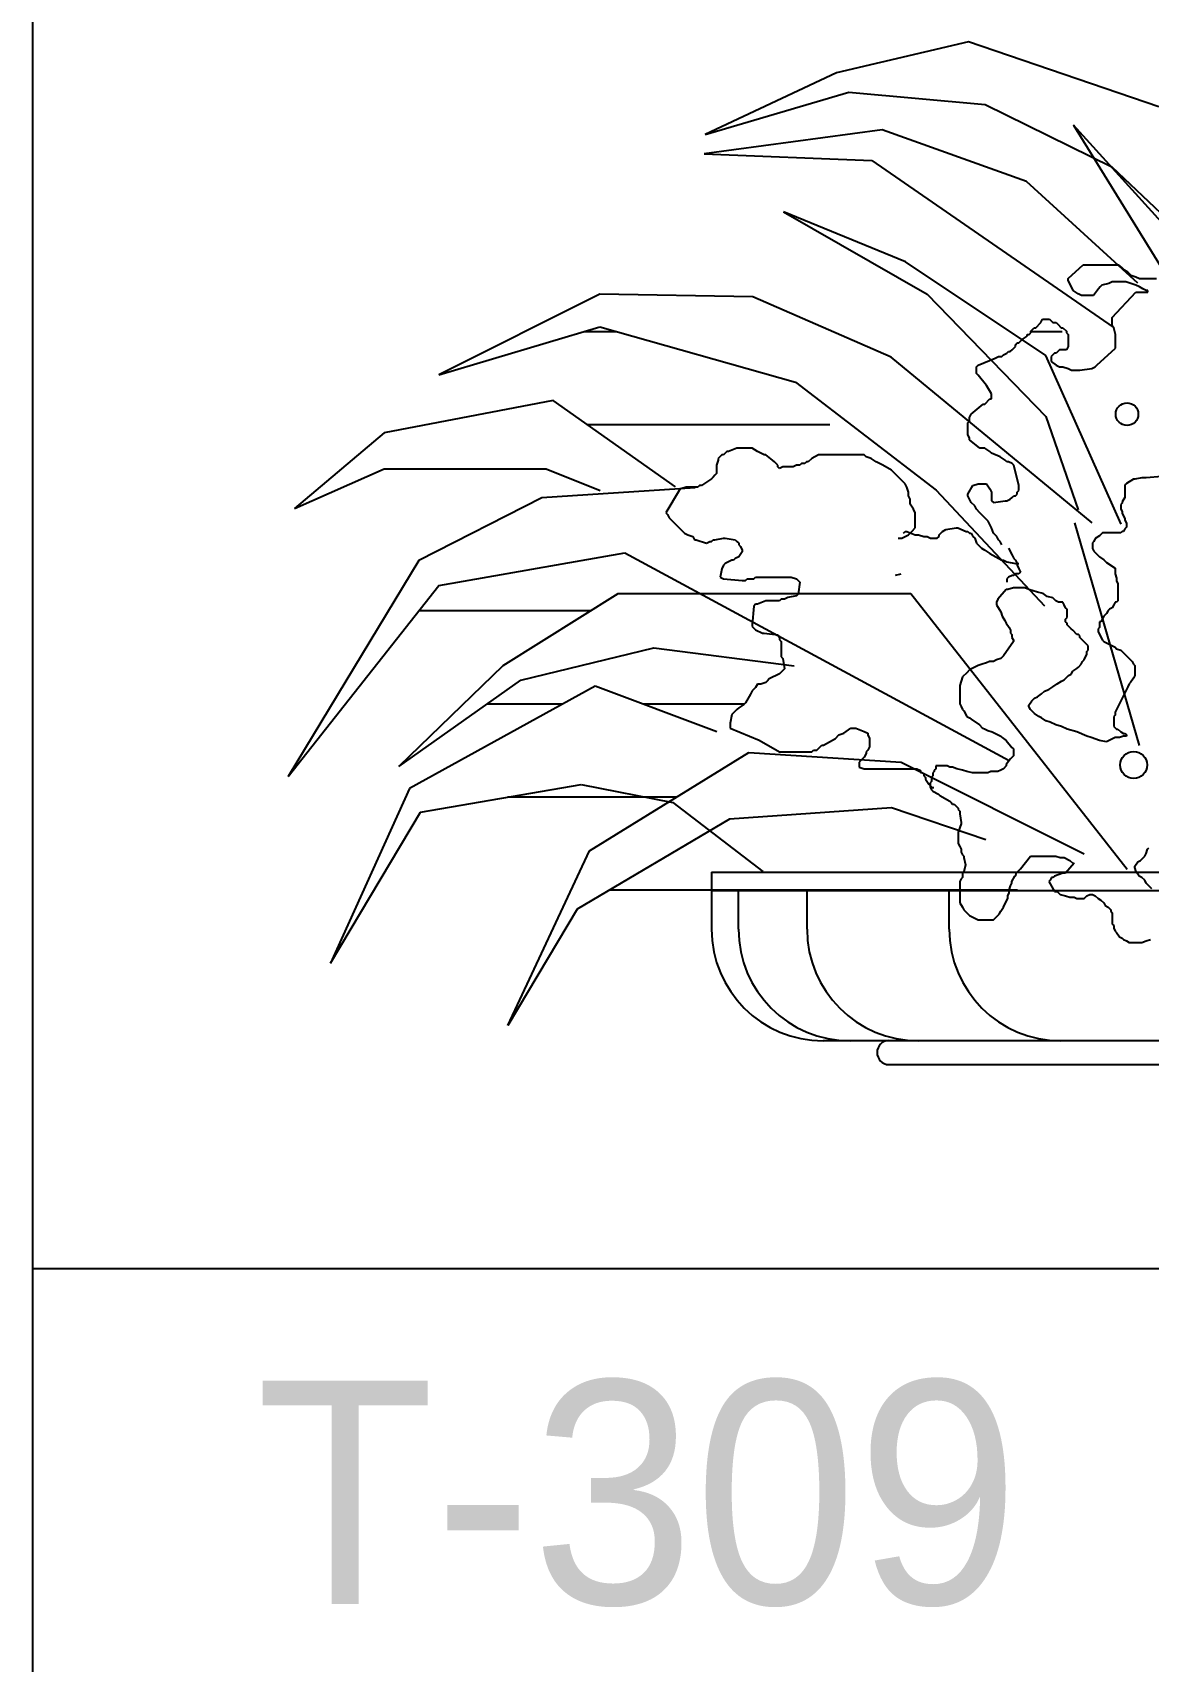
# Model space of a CAD drawing. Header units: millimetres. Extents: x 0 to 25200, y 0 to 17820.
# Drawn here: x 13200 to 13799, y 8963 to 9838 of the extents above; entities that cross this region are included whole.
import ezdxf
from ezdxf.enums import TextEntityAlignment as Align

# ---------------------------------------------------------------- set-up
doc = ezdxf.new("R2010")
doc.units = ezdxf.units.MM
doc.header["$LTSCALE"] = 100
doc.header["$MEASUREMENT"] = 0
for name, color, linetype in [('CO-TREE', 251, 'Continuous'), ('TB-FORM', 7, 'Continuous'), ('TB-TEXT', 4, 'Continuous')]:
    doc.layers.add(name, color=color, linetype=linetype)
doc.styles.add('DH-TEXT', font='')
doc.styles.get('DH-TEXT').set_extended_font_data('HY울릉도L')

# ---------------------------------------------------------------- blocks, each defined once
blk = doc.blocks.new('T-309')
at = {"layer": 'CO-TREE'}
for p, q in [((-156.96, 549.36), (-227.9, 532.75)), ((-54.6, 514.49), (-156.96, 549.36)), ((-227.9, 532.75), (-298.34, 499.65)), ((-298.34, 499.65), (-221.25, 522.33)), ((-221.25, 522.33), (-148.02, 515.73)), ((-148.02, 515.73), (-79.84, 482.3)), ((-203.26, 502.2), (-298.93, 489.2)), ((-125.77, 474.37), (-203.26, 502.2)), ((-100.49, 504.58), (-44.49, 413.85)), ((-44.49, 442.81), (-100.49, 504.58)), ((-298.93, 489.2), (-208.91, 485.6)), ((-208.91, 485.6), (-79.18, 396.23)), ((-79.84, 482.3), (-39.79, 444.18)), ((-65.96, 419.79), (-125.77, 474.37)), ((-190.7, 431.16), (-256.36, 458.19)), ((-256.36, 458.19), (-179.12, 413.79)), ((-115.39, 380.97), (-190.7, 431.16)), ((-103.43, 422.3), (-95.23, 429.6)), ((-95.23, 429.6), (-76.08, 429.6)), ((-76.08, 429.6), (-74.25, 427.77)), ((-103.43, 421.39), (-103.43, 422.3)), ((-100.7, 415.92), (-103.43, 421.39)), ((-79.72, 420.48), (-81.55, 419.57)), ((-72.43, 420.48), (-79.72, 420.48)), ((-74.25, 427.77), (-73.34, 426.86)), ((-73.34, 426.86), (-71.52, 425.95)), ((-66.96, 418.66), (-72.43, 420.48)), ((-71.52, 425.95), (-69.69, 424.13)), ((-69.69, 424.13), (-66.96, 423.22)), ((-66.96, 423.22), (-65.13, 422.3)), ((-65.13, 422.3), (-56.01, 422.3)), ((-355.03, 413.79), (-441.39, 370.63)), ((-272.71, 412.44), (-355.03, 413.79)), ((-198.49, 380.07), (-272.71, 412.44)), ((-179.12, 413.79), (-115.39, 348.16)), ((-97.96, 414.1), (-100.7, 415.92)), ((-96.14, 413.19), (-97.96, 414.1)), ((-89.75, 413.19), (-96.14, 413.19)), ((-87.02, 416.83), (-89.75, 413.19)), ((-86.11, 417.75), (-87.02, 416.83)), ((-85.2, 418.66), (-86.11, 417.75)), ((-81.55, 419.57), (-85.2, 418.66)), ((-79.72, 401.34), (-66.96, 415.01)), ((-65.13, 417.75), (-66.96, 418.66)), ((-66.96, 415.01), (-60.57, 415.01)), ((-63.31, 416.83), (-65.13, 417.75)), ((-61.48, 415.92), (-63.31, 416.83)), ((-60.57, 415.92), (-61.48, 415.92)), ((-60.57, 415.01), (-60.57, 415.92)), ((-441.39, 370.63), (-355.03, 396.26)), ((-355.03, 396.26), (-249.77, 366.58)), ((-123.5, 394.04), (-122.59, 394.95)), ((-123.5, 393.13), (-123.5, 394.04)), ((-122.59, 394.95), (-121.67, 395.87)), ((-121.67, 395.87), (-120.76, 395.87)), ((-120.76, 395.87), (-118.03, 398.6)), ((-118.03, 398.6), (-117.11, 400.42)), ((-117.11, 400.42), (-113.47, 400.42)), ((-113.47, 400.42), (-112.55, 399.51)), ((-112.55, 399.51), (-111.64, 398.6)), ((-111.64, 398.6), (-109.82, 398.6)), ((-109.82, 398.6), (-108.91, 397.69)), ((-108.91, 397.69), (-107.08, 395.87)), ((-107.08, 395.87), (-106.17, 395.87)), ((-106.17, 395.87), (-104.35, 394.04)), ((-104.35, 394.04), (-104.35, 393.13)), ((-79.72, 396.78), (-79.72, 401.34)), ((-78.81, 395.87), (-79.72, 396.78)), ((-77.9, 392.22), (-78.81, 395.87)), ((-346.02, 393.72), (-363.58, 393.72)), ((-132.62, 384.93), (-131.71, 385.84)), ((-131.71, 386.75), (-130.79, 387.66)), ((-131.71, 385.84), (-131.71, 386.75)), ((-130.79, 387.66), (-129.88, 387.66)), ((-129.88, 387.66), (-128.06, 389.49)), ((-128.06, 389.49), (-125.32, 391.31)), ((-125.32, 391.31), (-125.32, 392.22)), ((-125.32, 392.22), (-124.41, 392.22)), ((-124.41, 392.22), (-123.5, 393.13)), ((-106.65, 393.72), (-123.5, 393.72)), ((-104.35, 393.13), (-103.43, 392.22)), ((-103.43, 385.84), (-104.35, 384.02)), ((-103.43, 392.22), (-103.43, 385.84)), ((-77.9, 384.93), (-77.9, 392.22)), ((-90.53, 291.04), (-198.49, 380.07)), ((-151.77, 375.81), (-142.65, 379.46)), ((-142.65, 379.46), (-140.82, 380.37)), ((-140.82, 380.37), (-139, 380.37)), ((-139, 380.37), (-138.09, 381.28)), ((-138.09, 381.28), (-136.27, 382.19)), ((-136.27, 382.19), (-135.35, 383.1)), ((-135.35, 383.1), (-134.44, 383.1)), ((-134.44, 383.1), (-133.53, 384.02)), ((-133.53, 384.02), (-132.62, 384.93)), ((-74.84, 290.25), (-115.39, 380.97)), ((-110.73, 382.19), (-112.55, 380.37)), ((-112.55, 380.37), (-112.55, 377.63)), ((-112.55, 377.63), (-109.82, 375.81)), ((-109.82, 382.19), (-110.73, 382.19)), ((-108.91, 383.1), (-109.82, 382.19)), ((-107.99, 384.02), (-108.91, 383.1)), ((-104.35, 384.02), (-107.99, 384.02)), ((-87.93, 375.81), (-77.9, 384.93)), ((-152.68, 374.9), (-151.77, 375.81)), ((-152.68, 371.25), (-152.68, 374.9)), ((-151.77, 370.34), (-152.68, 371.25)), ((-147.21, 364.87), (-151.77, 370.34)), ((-109.82, 375.81), (-107.99, 374.9)), ((-107.99, 374.9), (-106.17, 374.9)), ((-106.17, 374.9), (-103.43, 373.99)), ((-103.43, 373.99), (-101.61, 373.08)), ((-101.61, 373.08), (-97.05, 373.08)), ((-97.05, 373.08), (-90.67, 373.99)), ((-90.67, 373.99), (-88.84, 374.9)), ((-88.84, 374.9), (-87.93, 375.81)), ((-249.77, 366.58), (-174.2, 308.58)), ((-144.47, 360.31), (-147.21, 364.87)), ((-144.47, 357.58), (-144.47, 360.31)), ((-379.95, 356.72), (-470.71, 339.34)), ((-314.29, 310.39), (-379.95, 356.72)), ((-155.42, 349.37), (-149.03, 354.84)), ((-149.03, 354.84), (-148.12, 354.84)), ((-148.12, 354.84), (-145.38, 357.58)), ((-145.38, 357.58), (-144.47, 357.58)), ((-231.31, 343.72), (-361.52, 343.72)), ((-157.24, 344.82), (-156.33, 345.73)), ((-157.24, 338.43), (-157.24, 344.82)), ((-156.33, 347.55), (-155.42, 349.37)), ((-156.33, 345.73), (-156.33, 347.55)), ((-115.39, 348.16), (-98.01, 297.97)), ((-470.71, 339.34), (-518.98, 298.81)), ((-156.33, 336.61), (-157.24, 338.43)), ((-156.33, 335.7), (-156.33, 336.61)), ((-150.86, 331.14), (-156.33, 335.7)), ((-291.3, 324.76), (-292.21, 322.03)), ((-289.48, 327.5), (-291.3, 325.67)), ((-291.3, 325.67), (-291.3, 324.76)), ((-288.56, 327.5), (-289.48, 327.5)), ((-286.74, 329.32), (-288.56, 327.5)), ((-285.83, 329.32), (-286.74, 329.32)), ((-281.27, 331.14), (-285.83, 329.32)), ((-273.06, 331.14), (-281.27, 331.14)), ((-270.32, 329.32), (-273.06, 331.14)), ((-268.5, 328.41), (-270.32, 329.32)), ((-266.68, 327.5), (-268.5, 328.41)), ((-265.76, 327.5), (-266.68, 327.5)), ((-262.12, 324.76), (-265.76, 327.5)), ((-261.2, 323.85), (-262.12, 324.76)), ((-260.29, 322.94), (-261.2, 323.85)), ((-243.88, 323.85), (-244.79, 322.94)), ((-242.97, 323.85), (-243.88, 323.85)), ((-241.14, 325.67), (-242.97, 323.85)), ((-237.49, 327.5), (-241.14, 325.67)), ((-212.87, 327.5), (-237.49, 327.5)), ((-211.96, 326.58), (-212.87, 327.5)), ((-209.22, 325.67), (-211.96, 326.58)), ((-206.49, 323.85), (-209.22, 325.67)), ((-202.84, 322.03), (-206.49, 323.85)), ((-148.12, 331.14), (-150.86, 331.14)), ((-145.38, 329.32), (-148.12, 331.14)), ((-144.47, 328.41), (-145.38, 329.32)), ((-139.91, 326.58), (-144.47, 328.41)), ((-137.18, 324.76), (-139.91, 326.58)), ((-136.27, 323.85), (-137.18, 324.76)), ((-135.35, 323.85), (-136.27, 323.85)), ((-133.53, 322.94), (-135.35, 323.85)), ((-518.98, 298.81), (-470.71, 320.04)), ((-470.71, 320.04), (-383.81, 320.04)), ((-383.81, 320.04), (-354.84, 308.46)), ((-294.04, 315.64), (-294.95, 314.73)), ((-293.12, 316.56), (-294.04, 315.64)), ((-292.21, 317.47), (-293.12, 316.56)), ((-292.21, 322.03), (-292.21, 317.47)), ((-259.38, 322.03), (-260.29, 322.94)), ((-259.38, 321.11), (-259.38, 322.03)), ((-258.47, 320.2), (-259.38, 321.11)), ((-256.64, 321.11), (-258.47, 320.2)), ((-251.17, 321.11), (-256.64, 321.11)), ((-249.35, 322.03), (-251.17, 321.11)), ((-247.52, 322.03), (-249.35, 322.03)), ((-246.61, 322.94), (-247.52, 322.03)), ((-244.79, 322.94), (-246.61, 322.94)), ((-198.28, 319.29), (-202.84, 322.03)), ((-192.81, 313.82), (-198.28, 319.29)), ((-132.62, 322.03), (-133.53, 322.94)), ((-129.88, 311.09), (-132.62, 322.03)), ((-63.74, 315.22), (-67.54, 314.46)), ((-61.47, 315.22), (-63.74, 315.22)), ((-53.12, 315.98), (-61.47, 315.22)), ((-303.75, 309.92), (-386.06, 304.53)), ((-312.27, 308.35), (-319.57, 296.5)), ((-311.36, 309.26), (-312.27, 308.35)), ((-308.63, 310.17), (-311.36, 309.26)), ((-302.24, 310.17), (-308.63, 310.17)), ((-301.33, 311.09), (-302.24, 310.17)), ((-300.42, 311.09), (-301.33, 311.09)), ((-294.95, 314.73), (-300.42, 311.09)), ((-190.98, 312), (-192.81, 313.82)), ((-190.07, 310.17), (-190.98, 312)), ((-189.16, 307.44), (-190.07, 310.17)), ((-189.16, 305.62), (-189.16, 307.44)), ((-174.2, 308.58), (-116.17, 246.52)), ((-157.24, 306.53), (-154.5, 311.09)), ((-157.24, 305.62), (-157.24, 306.53)), ((-154.5, 311.09), (-151.77, 312)), ((-151.77, 312), (-147.21, 312)), ((-147.21, 312), (-145.38, 309.26)), ((-145.38, 309.26), (-144.47, 307.44)), ((-144.47, 307.44), (-144.47, 302.88)), ((-131.71, 305.62), (-130.79, 306.53)), ((-130.79, 307.44), (-129.88, 308.35)), ((-130.79, 306.53), (-130.79, 307.44)), ((-129.88, 308.35), (-129.88, 311.09)), ((-72.09, 312.19), (-72.85, 311.43)), ((-72.85, 311.43), (-72.85, 304.6)), ((-68.3, 314.46), (-72.09, 312.19)), ((-67.54, 314.46), (-68.3, 314.46)), ((-386.06, 304.53), (-452.19, 270.8)), ((-188.25, 303.79), (-189.16, 305.62)), ((-188.25, 301.06), (-188.25, 303.79)), ((-186.42, 298.32), (-188.25, 301.06)), ((-185.51, 296.5), (-186.42, 298.32)), ((-155.42, 301.97), (-157.24, 305.62)), ((-153.59, 300.15), (-155.42, 301.97)), ((-152.68, 298.32), (-153.59, 300.15)), ((-150.86, 296.5), (-152.68, 298.32)), ((-144.47, 302.88), (-143.56, 301.97)), ((-143.56, 301.97), (-137.18, 302.88)), ((-137.18, 302.88), (-136.27, 302.88)), ((-136.27, 302.88), (-134.44, 303.79)), ((-134.44, 303.79), (-133.53, 304.7)), ((-133.53, 304.7), (-132.62, 305.62)), ((-132.62, 305.62), (-131.71, 305.62)), ((-74.37, 301.57), (-75.12, 300.81)), ((-75.12, 300.81), (-75.12, 298.53)), ((-75.12, 298.53), (-74.37, 297.02)), ((-72.85, 304.6), (-74.37, 302.33)), ((-74.37, 302.33), (-74.37, 301.57)), ((-319.57, 296.5), (-318.66, 295.59)), ((-318.66, 295.59), (-317.75, 293.77)), ((-317.75, 293.77), (-316.83, 292.85)), ((-316.83, 292.85), (-315.92, 291.94)), ((-315.92, 291.94), (-314.1, 290.12)), ((-314.1, 290.12), (-312.27, 288.3)), ((-185.51, 288.3), (-185.51, 296.5)), ((-148.12, 293.77), (-150.86, 296.5)), ((-146.3, 291.94), (-148.12, 293.77)), ((-144.47, 288.3), (-146.3, 291.94)), ((-99.94, 291.09), (-65.18, 171.41)), ((-74.37, 297.02), (-74.37, 296.26)), ((-74.37, 296.26), (-72.85, 293.22)), ((-72.85, 293.22), (-72.85, 292.46)), ((-72.85, 292.46), (-72.09, 290.95)), ((-72.09, 290.95), (-72.09, 288.67)), ((-312.27, 288.3), (-311.36, 287.38)), ((-311.36, 287.38), (-309.54, 285.56)), ((-309.54, 285.56), (-307.71, 284.65)), ((-307.71, 284.65), (-304.98, 283.74)), ((-304.98, 283.74), (-304.07, 281.91)), ((-304.07, 281.91), (-303.15, 281.91)), ((-303.15, 281.91), (-297.68, 280.09)), ((-297.68, 280.09), (-295.86, 281)), ((-295.86, 281), (-294.95, 281)), ((-294.95, 281), (-294.04, 281.91)), ((-294.04, 281.91), (-293.12, 281.91)), ((-293.12, 281.91), (-288.56, 282.83)), ((-288.56, 282.83), (-287.65, 282.83)), ((-287.65, 282.83), (-282.18, 281.91)), ((-282.18, 281.91), (-281.27, 281)), ((-281.27, 281), (-280.36, 280.09)), ((-280.36, 280.09), (-280.36, 279.18)), ((-194.63, 282.83), (-192.81, 282.83)), ((-192.81, 282.83), (-189.16, 284.65)), ((-191.9, 285.56), (-190.98, 286.47)), ((-190.98, 286.47), (-190.07, 286.47)), ((-190.07, 286.47), (-185.51, 284.65)), ((-189.16, 284.65), (-187.34, 286.47)), ((-187.34, 286.47), (-185.51, 288.3)), ((-185.51, 284.65), (-183.69, 284.65)), ((-183.69, 284.65), (-180.95, 283.74)), ((-180.95, 283.74), (-179.13, 283.74)), ((-179.13, 283.74), (-177.3, 282.83)), ((-177.3, 282.83), (-173.66, 282.83)), ((-173.66, 282.83), (-172.74, 283.74)), ((-172.74, 284.65), (-171.83, 285.56)), ((-172.74, 283.74), (-172.74, 284.65)), ((-171.83, 285.56), (-170.92, 286.47)), ((-170.92, 286.47), (-169.1, 287.38)), ((-169.1, 287.38), (-163.62, 288.3)), ((-163.62, 288.3), (-162.71, 288.3)), ((-162.71, 288.3), (-158.15, 286.47)), ((-158.15, 286.47), (-157.24, 286.47)), ((-157.24, 286.47), (-156.33, 285.56)), ((-156.33, 285.56), (-155.42, 285.56)), ((-155.42, 285.56), (-154.5, 283.74)), ((-154.5, 283.74), (-153.59, 282.83)), ((-153.59, 282.83), (-152.68, 280.09)), ((-152.68, 280.09), (-149.94, 277.36)), ((-143.56, 285.56), (-144.47, 288.3)), ((-141.74, 283.74), (-143.56, 285.56)), ((-140.82, 281.91), (-141.74, 283.74)), ((-139.91, 281), (-140.82, 281.91)), ((-139, 279.18), (-139.91, 281)), ((-89.54, 281.09), (-90.3, 280.33)), ((-90.3, 280.33), (-90.3, 277.3)), ((-88.78, 282.6), (-89.54, 281.09)), ((-86.51, 284.12), (-88.78, 282.6)), ((-84.99, 285.64), (-86.51, 284.12)), ((-75.12, 285.64), (-84.99, 285.64)), ((-74.37, 286.4), (-75.12, 285.64)), ((-73.61, 286.4), (-74.37, 286.4)), ((-72.85, 287.91), (-73.61, 286.4)), ((-72.09, 288.67), (-72.85, 287.91)), ((-441.39, 257.31), (-341.53, 274.85)), ((-341.53, 274.85), (-135.02, 163.33)), ((-282.18, 271.89), (-283.09, 270.97)), ((-280.36, 272.8), (-282.18, 271.89)), ((-280.36, 279.18), (-279.44, 278.27)), ((-278.53, 275.53), (-280.36, 272.8)), ((-279.44, 278.27), (-278.53, 276.44)), ((-278.53, 276.44), (-278.53, 275.53)), ((-149.94, 277.36), (-148.12, 276.44)), ((-148.12, 276.44), (-145.38, 274.62)), ((-145.38, 274.62), (-139, 270.97)), ((-135.35, 277.36), (-133.53, 273.71)), ((-133.53, 273.71), (-132.62, 271.89)), ((-132.62, 271.89), (-131.71, 270.97)), ((-90.3, 277.3), (-89.54, 275.78)), ((-89.54, 275.78), (-88.02, 274.26)), ((-88.02, 274.26), (-86.51, 272.74)), ((-86.51, 272.74), (-84.23, 271.23)), ((-452.19, 270.8), (-522.36, 154.79)), ((-289.48, 266.42), (-290.39, 261.86)), ((-288.56, 268.24), (-289.48, 266.42)), ((-287.65, 269.15), (-288.56, 268.24)), ((-284, 270.97), (-287.65, 269.15)), ((-283.09, 270.97), (-284, 270.97)), ((-196.18, 262.88), (-193.14, 263.64)), ((-139, 270.97), (-138.09, 270.97)), ((-138.09, 270.97), (-136.27, 270.06)), ((-136.27, 270.06), (-131.71, 269.15)), ((-133.53, 262.77), (-135.35, 261.86)), ((-132.62, 262.77), (-133.53, 262.77)), ((-131.71, 263.68), (-132.62, 262.77)), ((-131.71, 270.97), (-130.79, 269.15)), ((-131.71, 269.15), (-129.88, 269.15)), ((-129.88, 263.68), (-131.71, 263.68)), ((-130.79, 269.15), (-130.79, 268.24)), ((-130.79, 268.24), (-129.88, 266.42)), ((-129.88, 266.42), (-128.97, 264.59)), ((-128.97, 264.59), (-129.88, 263.68)), ((-84.23, 271.23), (-82.71, 269.71)), ((-82.71, 269.71), (-78.16, 266.68)), ((-78.16, 266.68), (-78.16, 263.64)), ((-78.16, 263.64), (-77.4, 261.37)), ((-522.36, 154.79), (-441.39, 257.31)), ((-290.39, 261.86), (-288.56, 260.95)), ((-288.56, 260.95), (-278.53, 260.04)), ((-278.53, 260.04), (-276.71, 260.04)), ((-276.71, 260.04), (-275.8, 260.95)), ((-275.8, 260.95), (-272.15, 260.95)), ((-272.15, 260.95), (-271.24, 261.86)), ((-271.24, 261.86), (-252.08, 261.86)), ((-252.08, 261.86), (-249.35, 260.95)), ((-249.35, 260.95), (-247.52, 259.12)), ((-247.52, 259.12), (-248.44, 252.74)), ((-136.59, 255.3), (-141.14, 249.99)), ((-135.83, 255.3), (-136.59, 255.3)), ((-135.35, 261.86), (-136.27, 260.95)), ((-136.27, 260.95), (-136.27, 259.12)), ((-132.79, 256.06), (-135.83, 255.3)), ((-126.72, 256.06), (-132.79, 256.06)), ((-124.44, 255.3), (-126.72, 256.06)), ((-122.17, 254.54), (-124.44, 255.3)), ((-119.89, 253.78), (-122.17, 254.54)), ((-116.86, 253.02), (-119.89, 253.78)), ((-77.4, 261.37), (-77.4, 259.85)), ((-77.4, 259.85), (-76.64, 258.33)), ((-76.64, 258.33), (-76.64, 249.23)), ((-345.19, 252.83), (-406.98, 214.22)), ((-187.84, 252.83), (-345.19, 252.83)), ((-272.15, 246.36), (-273.06, 236.33)), ((-271.24, 247.27), (-272.15, 246.36)), ((-270.32, 247.27), (-271.24, 247.27)), ((-265.76, 249.1), (-270.32, 247.27)), ((-258.47, 249.1), (-265.76, 249.1)), ((-257.56, 250.01), (-258.47, 249.1)), ((-255.73, 250.01), (-257.56, 250.01)), ((-253.91, 250.92), (-255.73, 250.01)), ((-249.35, 251.83), (-253.91, 250.92)), ((-248.44, 252.74), (-249.35, 251.83)), ((-71.64, 104.88), (-187.84, 252.83)), ((-141.14, 249.99), (-141.9, 248.47)), ((-141.9, 248.47), (-141.9, 246.96)), ((-141.9, 246.96), (-140.38, 244.68)), ((-114.58, 251.51), (-116.86, 253.02)), ((-111.55, 250.75), (-114.58, 251.51)), ((-110.03, 249.23), (-111.55, 250.75)), ((-108.51, 248.47), (-110.03, 249.23)), ((-106.23, 248.47), (-108.51, 248.47)), ((-105.48, 246.96), (-106.23, 248.47)), ((-104.72, 245.44), (-105.48, 246.96)), ((-103.96, 244.68), (-104.72, 245.44)), ((-79.68, 245.44), (-81.19, 244.68)), ((-78.92, 246.96), (-79.68, 245.44)), ((-78.16, 248.47), (-78.92, 246.96)), ((-77.4, 248.47), (-78.16, 248.47)), ((-76.64, 249.23), (-77.4, 248.47)), ((-359.77, 243.72), (-452.13, 243.72)), ((-273.06, 236.33), (-273.06, 235.42)), ((-140.38, 244.68), (-139.62, 243.16)), ((-139.62, 243.16), (-138.86, 240.89)), ((-138.86, 240.89), (-137.34, 238.61)), ((-137.34, 238.61), (-136.59, 237.1)), ((-136.59, 237.1), (-135.07, 234.82)), ((-104.72, 239.37), (-103.96, 240.13)), ((-104.72, 237.85), (-104.72, 239.37)), ((-103.96, 237.1), (-104.72, 237.85)), ((-103.96, 240.13), (-103.96, 244.68)), ((-103.96, 236.34), (-103.96, 237.1)), ((-101.68, 234.06), (-103.96, 236.34)), ((-86.51, 237.85), (-86.51, 234.82)), ((-85.75, 237.85), (-86.51, 237.85)), ((-84.23, 240.89), (-85.75, 237.85)), ((-82.71, 242.41), (-84.23, 240.89)), ((-81.95, 243.92), (-82.71, 242.41)), ((-81.19, 244.68), (-81.95, 243.92)), ((-273.06, 235.42), (-271.24, 233.6)), ((-271.24, 233.6), (-267.59, 231.78)), ((-267.59, 231.78), (-266.68, 231.78)), ((-266.68, 231.78), (-259.38, 230.86)), ((-259.38, 230.86), (-258.47, 229.04)), ((-258.47, 229.04), (-258.47, 228.13)), ((-258.47, 228.13), (-257.56, 227.22)), ((-135.07, 234.82), (-134.31, 233.3)), ((-134.31, 233.3), (-134.31, 231.79)), ((-134.31, 231.79), (-133.55, 231.03)), ((-133.55, 231.03), (-133.55, 229.51)), ((-133.55, 229.51), (-132.79, 227.99)), ((-132.79, 227.99), (-132.79, 227.24)), ((-100.92, 233.3), (-101.68, 234.06)), ((-98.65, 231.03), (-100.92, 233.3)), ((-97.89, 231.03), (-98.65, 231.03)), ((-97.13, 230.27), (-97.89, 231.03)), ((-97.13, 229.51), (-97.13, 230.27)), ((-96.37, 228.75), (-97.13, 229.51)), ((-95.61, 227.99), (-96.37, 228.75)), ((-92.58, 224.96), (-95.61, 227.99)), ((-86.51, 234.82), (-87.27, 234.06)), ((-87.27, 234.06), (-87.27, 232.54)), ((-87.27, 232.54), (-84.99, 227.99)), ((-84.99, 227.99), (-84.23, 227.24)), ((-397.33, 206.5), (-325.88, 223.87)), ((-325.88, 223.87), (-250.57, 214.22)), ((-257.56, 227.22), (-257.56, 219.01)), ((-257.56, 219.01), (-256.64, 218.1)), ((-138.1, 219.65), (-139.62, 218.13)), ((-132.79, 227.24), (-138.1, 219.65)), ((-94.85, 217.38), (-93.34, 220.41)), ((-93.34, 221.93), (-92.58, 222.68)), ((-93.34, 220.41), (-93.34, 221.93)), ((-92.58, 222.68), (-92.58, 224.96)), ((-84.23, 227.24), (-78.16, 224.2)), ((-78.16, 224.2), (-77.4, 223.44)), ((-77.4, 223.44), (-75.12, 222.68)), ((-75.12, 222.68), (-73.61, 221.17)), ((-73.61, 221.17), (-72.09, 219.65)), ((-72.09, 219.65), (-70.57, 218.13)), ((-406.98, 214.22), (-462.98, 160.17)), ((-257.56, 210.81), (-258.47, 209.9)), ((-255.73, 212.63), (-257.56, 210.81)), ((-256.64, 218.1), (-255.73, 212.63)), ((-157.83, 210.55), (-160.11, 208.27)), ((-156.31, 212.07), (-157.83, 210.55)), ((-151.76, 214.34), (-156.31, 212.07)), ((-149.48, 215.1), (-151.76, 214.34)), ((-147.21, 215.86), (-149.48, 215.1)), ((-145.69, 216.62), (-147.21, 215.86)), ((-143.41, 216.62), (-145.69, 216.62)), ((-141.9, 217.38), (-143.41, 216.62)), ((-139.62, 218.13), (-141.9, 217.38)), ((-101.68, 209.79), (-100.92, 211.31)), ((-100.92, 211.31), (-98.65, 212.82)), ((-98.65, 212.82), (-97.89, 213.58)), ((-97.89, 213.58), (-96.37, 215.1)), ((-96.37, 215.1), (-95.61, 216.62)), ((-95.61, 216.62), (-94.85, 217.38)), ((-70.57, 218.13), (-69.05, 216.62)), ((-69.05, 216.62), (-68.3, 215.1)), ((-68.3, 215.1), (-67.54, 214.34)), ((-67.54, 214.34), (-67.54, 209.03)), ((-462.98, 160.17), (-397.33, 206.5)), ((-357.48, 203.32), (-457.18, 148.29)), ((-292.01, 178.78), (-357.48, 203.32)), ((-271.24, 202.6), (-273.06, 200.78)), ((-270.32, 204.43), (-271.24, 202.6)), ((-268.5, 204.43), (-270.32, 204.43)), ((-265.76, 205.34), (-268.5, 204.43)), ((-264.85, 206.25), (-265.76, 205.34)), ((-263.94, 207.16), (-264.85, 206.25)), ((-258.47, 209.9), (-263.94, 207.16)), ((-160.11, 208.27), (-161.62, 203.72)), ((-161.62, 203.72), (-161.62, 193.86)), ((-116.1, 200.69), (-113.82, 201.45)), ((-113.82, 201.45), (-111.55, 202.96)), ((-111.55, 202.96), (-109.27, 204.48)), ((-109.27, 204.48), (-106.99, 206)), ((-106.99, 206), (-105.48, 206.76)), ((-105.48, 206.76), (-103.2, 209.03)), ((-103.2, 209.03), (-101.68, 209.79)), ((-71.33, 202.96), (-77.4, 190.83)), ((-70.57, 204.48), (-71.33, 202.96)), ((-69.81, 205.24), (-70.57, 204.48)), ((-68.3, 207.52), (-69.81, 205.24)), ((-67.54, 209.03), (-68.3, 207.52)), ((-374.88, 193.72), (-415.44, 193.72)), ((-277.39, 193.72), (-331.85, 193.72)), ((-277.62, 193.49), (-280.36, 191.66)), ((-276.71, 194.4), (-277.62, 193.49)), ((-273.97, 198.96), (-276.71, 194.4)), ((-273.06, 200.78), (-273.97, 198.96)), ((-161.62, 193.86), (-160.87, 192.35)), ((-124.44, 193.1), (-122.93, 195.38)), ((-124.44, 192.35), (-124.44, 193.1)), ((-122.93, 195.38), (-121.41, 196.9)), ((-121.41, 196.9), (-119.89, 197.65)), ((-119.89, 197.65), (-117.62, 199.17)), ((-117.62, 199.17), (-116.1, 200.69)), ((-284, 188.02), (-284.92, 183.46)), ((-282.18, 189.84), (-284, 188.02)), ((-281.27, 190.75), (-282.18, 189.84)), ((-280.36, 191.66), (-281.27, 190.75)), ((-160.87, 192.35), (-160.11, 190.83)), ((-160.11, 190.83), (-159.35, 190.07)), ((-159.35, 190.07), (-157.83, 187.04)), ((-157.83, 187.04), (-156.31, 186.28)), ((-156.31, 186.28), (-155.55, 185.52)), ((-155.55, 185.52), (-151, 182.49)), ((-123.69, 190.83), (-124.44, 192.35)), ((-121.41, 188.55), (-123.69, 190.83)), ((-119.13, 187.04), (-121.41, 188.55)), ((-117.62, 186.28), (-119.13, 187.04)), ((-115.34, 184.76), (-117.62, 186.28)), ((-113.06, 184), (-115.34, 184.76)), ((-110.03, 182.49), (-113.06, 184)), ((-78.16, 187.79), (-78.92, 187.04)), ((-78.92, 187.04), (-78.92, 181.73)), ((-77.4, 190.83), (-78.16, 189.31)), ((-78.16, 189.31), (-78.16, 187.79)), ((-284.92, 183.46), (-284.92, 180.72)), ((-284.92, 180.72), (-269.41, 174.34)), ((-234.76, 171.61), (-228.37, 175.25)), ((-228.37, 175.25), (-226.55, 177.08)), ((-226.55, 177.08), (-223.81, 177.99)), ((-223.81, 177.99), (-220.17, 180.72)), ((-220.17, 180.72), (-217.43, 180.72)), ((-217.43, 180.72), (-212.87, 178.9)), ((-212.87, 178.9), (-211.05, 177.99)), ((-211.05, 177.99), (-211.05, 177.08)), ((-211.05, 177.08), (-210.13, 175.25)), ((-210.13, 175.25), (-210.13, 170.7)), ((-151, 182.49), (-149.48, 180.97)), ((-149.48, 180.97), (-147.97, 180.21)), ((-147.97, 180.21), (-146.45, 179.45)), ((-146.45, 179.45), (-144.17, 178.69)), ((-144.17, 178.69), (-139.62, 176.42)), ((-139.62, 176.42), (-138.86, 175.66)), ((-138.86, 175.66), (-136.59, 174.14)), ((-106.99, 181.73), (-110.03, 182.49)), ((-103.96, 180.21), (-106.99, 181.73)), ((-98.65, 178.69), (-103.96, 180.21)), ((-93.34, 176.42), (-98.65, 178.69)), ((-91.06, 175.66), (-93.34, 176.42)), ((-86.51, 174.14), (-91.06, 175.66)), ((-78.16, 175.66), (-82.71, 173.38)), ((-78.92, 181.73), (-77.4, 180.21)), ((-75.88, 175.66), (-78.16, 175.66)), ((-77.4, 180.21), (-76.64, 180.21)), ((-76.64, 180.21), (-75.12, 178.69)), ((-73.61, 176.42), (-75.88, 175.66)), ((-75.12, 178.69), (-73.61, 177.93)), ((-73.61, 177.93), (-72.85, 177.93)), ((-72.09, 176.42), (-73.61, 176.42)), ((-72.85, 177.93), (-72.09, 177.18)), ((-72.09, 177.18), (-72.09, 176.42)), ((-360.46, 114.82), (-274.9, 167.63)), ((-274.9, 167.63), (-193.06, 162.42)), ((-269.41, 174.34), (-258.47, 167.96)), ((-258.47, 167.96), (-241.14, 167.96)), ((-241.14, 167.96), (-240.23, 168.87)), ((-240.23, 168.87), (-238.41, 168.87)), ((-238.41, 168.87), (-237.49, 169.79)), ((-237.49, 169.79), (-235.67, 171.61)), ((-235.67, 171.61), (-234.76, 171.61)), ((-211.96, 167.05), (-212.87, 165.23)), ((-211.05, 168.87), (-211.96, 167.96)), ((-211.96, 167.96), (-211.96, 167.05)), ((-210.13, 170.7), (-211.05, 168.87)), ((-136.59, 174.14), (-133.55, 170.35)), ((-133.55, 170.35), (-132.79, 169.59)), ((-132.79, 169.59), (-132.79, 165.8)), ((-82.71, 173.38), (-86.51, 174.14)), ((-213.78, 164.32), (-215.61, 162.49)), ((-215.61, 162.49), (-215.61, 159.76)), ((-215.61, 159.76), (-212.87, 158.85)), ((-212.87, 165.23), (-213.78, 164.32)), ((-212.87, 158.85), (-184.6, 158.85)), ((-193.06, 162.42), (-94.85, 113.33)), ((-184.6, 158.85), (-182.78, 157.93)), ((-182.78, 157.93), (-182.78, 157.02)), ((-174.52, 158.97), (-175.28, 158.21)), ((-175.28, 158.21), (-175.28, 157.46)), ((-168.45, 160.49), (-174.52, 160.49)), ((-174.52, 160.49), (-174.52, 158.97)), ((-166.94, 159.73), (-168.45, 160.49)), ((-165.42, 159.73), (-166.94, 159.73)), ((-163.14, 158.97), (-165.42, 159.73)), ((-160.11, 158.21), (-163.14, 158.97)), ((-157.83, 157.46), (-160.11, 158.21)), ((-139.62, 158.21), (-141.14, 157.46)), ((-138.1, 158.97), (-139.62, 158.21)), ((-136.59, 160.49), (-138.1, 158.97)), ((-134.31, 164.28), (-136.59, 161.25)), ((-136.59, 161.25), (-136.59, 160.49)), ((-133.55, 165.04), (-134.31, 164.28)), ((-132.79, 165.8), (-133.55, 165.04)), ((-451.23, 135.65), (-364.92, 150.52)), ((-364.92, 150.52), (-315.82, 140.85)), ((-182.78, 157.02), (-181.86, 157.02)), ((-181.86, 157.02), (-180.95, 156.11)), ((-180.95, 156.11), (-180.95, 155.2)), ((-180.95, 155.2), (-180.04, 154.29)), ((-180.04, 154.29), (-180.04, 153.38)), ((-180.04, 153.38), (-178.22, 150.64)), ((-178.22, 150.64), (-177.3, 149.73)), ((-176.8, 152.15), (-177.56, 151.39)), ((-177.56, 151.39), (-177.56, 149.11)), ((-177.56, 149.11), (-176.8, 147.6)), ((-177.3, 149.73), (-176.39, 148.82)), ((-176.04, 155.18), (-176.8, 154.42)), ((-176.8, 154.42), (-176.8, 152.15)), ((-176.39, 148.82), (-175.48, 148.82)), ((-175.28, 157.46), (-176.04, 156.7)), ((-176.04, 156.7), (-176.04, 155.18)), ((-154.8, 156.7), (-157.83, 157.46)), ((-146.45, 156.7), (-154.8, 156.7)), ((-144.93, 157.46), (-146.45, 156.7)), ((-141.14, 157.46), (-144.93, 157.46)), ((-457.18, 148.29), (-499.59, 54.58)), ((-313.64, 143.72), (-404.39, 143.72)), ((-315.82, 140.85), (-267.46, 103.67)), ((-176.8, 147.6), (-176.04, 146.84)), ((-176.04, 146.84), (-173.01, 145.32)), ((-173.01, 145.32), (-172.25, 144.56)), ((-172.25, 144.56), (-166.94, 141.53)), ((-166.94, 141.53), (-166.18, 140.77)), ((-166.18, 140.77), (-165.42, 140.01)), ((-165.42, 140.01), (-164.66, 140.01)), ((-164.66, 140.01), (-162.38, 137.74)), ((-499.59, 54.58), (-451.23, 135.65)), ((-285.31, 131.93), (-367.15, 83.59)), ((-198.26, 137.88), (-285.31, 131.93)), ((-147.67, 120.77), (-198.26, 137.88)), ((-162.38, 137.74), (-162.38, 136.98)), ((-162.38, 136.98), (-161.62, 136.22)), ((-161.62, 136.22), (-161.62, 134.7)), ((-161.62, 134.7), (-160.87, 130.15)), ((-160.87, 129.39), (-162.38, 124.84)), ((-162.38, 124.84), (-162.38, 118.77)), ((-160.87, 130.15), (-160.87, 129.39)), ((-404.35, 21.11), (-360.46, 114.82)), ((-162.38, 118.77), (-161.62, 117.26)), ((-161.62, 117.26), (-160.87, 115.74)), ((-160.87, 115.74), (-160.87, 114.22)), ((-160.87, 114.22), (-160.11, 112.71)), ((-61.47, 113.46), (-60.71, 115.74)), ((-60.71, 115.74), (-59.95, 116.5)), ((-160.11, 112.71), (-159.35, 111.95)), ((-159.35, 111.95), (-159.35, 111.19)), ((-159.35, 111.19), (-158.59, 107.4)), ((-158.59, 107.4), (-159.35, 103.6)), ((-131.27, 102.85), (-129, 105.12)), ((-129, 105.12), (-123.69, 111.95)), ((-123.69, 111.95), (-110.03, 111.95)), ((-110.03, 111.95), (-107.75, 111.19)), ((-107.75, 111.19), (-105.48, 111.19)), ((-105.48, 111.19), (-102.44, 109.67)), ((-100.16, 108.15), (-104.72, 102.85)), ((-102.44, 109.67), (-100.92, 108.15)), ((-100.92, 108.15), (-100.16, 108.15)), ((-67.54, 106.64), (-66.02, 108.91)), ((-67.54, 105.88), (-67.54, 106.64)), ((-66.78, 103.6), (-67.54, 105.88)), ((-66.02, 108.91), (-64.5, 109.67)), ((-64.5, 109.67), (-62.23, 111.95)), ((-62.23, 111.95), (-61.47, 113.46)), ((-294.91, 103.46), (270.2, 103.46)), ((-294.91, 103.46), (-294.91, 72.76)), ((-160.87, 99.81), (-161.62, 98.29)), ((-161.62, 98.29), (-161.62, 86.92)), ((-160.11, 100.57), (-160.87, 99.81)), ((-159.35, 103.6), (-160.11, 102.85)), ((-160.11, 102.85), (-160.11, 100.57)), ((-134.31, 96.02), (-133.55, 97.54)), ((-133.55, 98.29), (-132.03, 101.33)), ((-133.55, 97.54), (-133.55, 98.29)), ((-132.03, 101.33), (-131.27, 102.09)), ((-131.27, 102.09), (-131.27, 102.85)), ((-113.06, 99.05), (-113.82, 98.29)), ((-113.82, 98.29), (-110.79, 92.98)), ((-112.3, 100.57), (-113.06, 99.05)), ((-111.55, 100.57), (-112.3, 100.57)), ((-110.79, 101.33), (-111.55, 100.57)), ((-106.23, 102.85), (-110.79, 101.33)), ((-104.72, 102.85), (-106.23, 102.85)), ((-65.26, 101.33), (-66.78, 103.6)), ((-63.74, 100.57), (-65.26, 101.33)), ((-62.23, 99.05), (-63.74, 100.57)), ((-61.47, 97.54), (-62.23, 99.05)), ((-58.43, 94.5), (-61.47, 97.54)), ((-130.67, 93.72), (-350, 93.72)), ((-294.91, 93.46), (270.2, 93.46)), ((-280.45, 72.76), (-280.45, 93.46)), ((-243.63, 72.76), (-243.63, 93.46)), ((-167.24, 72.76), (-167.24, 93.46)), ((-138.1, 84.64), (-136.59, 87.68)), ((-136.59, 87.68), (-135.83, 89.19)), ((-135.83, 90.71), (-135.07, 92.23)), ((-135.83, 89.19), (-135.83, 90.71)), ((-135.07, 93.74), (-134.31, 96.02)), ((-135.07, 92.23), (-135.07, 93.74)), ((-110.79, 92.98), (-109.27, 92.98)), ((-109.27, 92.98), (-107.75, 91.47)), ((-107.75, 91.47), (-104.72, 90.71)), ((-104.72, 90.71), (-102.44, 89.95)), ((-102.44, 89.95), (-100.16, 89.95)), ((-100.16, 89.95), (-98.65, 89.19)), ((-98.65, 89.19), (-94.85, 89.19)), ((-94.85, 89.19), (-93.34, 90.71)), ((-93.34, 90.71), (-91.82, 91.47)), ((-91.82, 91.47), (-90.3, 91.47)), ((-90.3, 91.47), (-88.78, 90.71)), ((-88.78, 90.71), (-87.27, 89.19)), ((-87.27, 89.19), (-85.75, 88.43)), ((-85.75, 88.43), (-84.23, 86.92)), ((-367.15, 83.59), (-404.35, 21.11)), ((-161.62, 86.92), (-160.11, 84.64)), ((-160.11, 84.64), (-159.35, 83.12)), ((-159.35, 83.12), (-156.31, 80.09)), ((-156.31, 80.09), (-151.76, 77.82)), ((-143.41, 77.82), (-140.38, 80.85)), ((-140.38, 80.85), (-139.62, 82.37)), ((-139.62, 82.37), (-138.1, 84.64)), ((-84.23, 86.92), (-83.47, 85.4)), ((-83.47, 85.4), (-81.95, 84.64)), ((-81.95, 84.64), (-81.19, 83.88)), ((-81.19, 83.88), (-80.44, 83.12)), ((-80.44, 83.12), (-80.44, 82.37)), ((-80.44, 82.37), (-79.68, 81.61)), ((-79.68, 81.61), (-79.68, 75.54)), ((-151.76, 77.82), (-143.41, 77.82)), ((-79.68, 75.54), (-78.92, 74.78)), ((-78.92, 74.78), (-78.92, 73.26)), ((-78.92, 73.26), (-78.16, 71.75)), ((-78.16, 71.75), (-77.4, 70.99)), ((-77.4, 70.99), (-75.88, 68.71)), ((-75.88, 68.71), (-74.37, 67.95)), ((-74.37, 67.95), (-73.61, 67.2)), ((-73.61, 67.2), (-72.09, 66.44)), ((-72.09, 66.44), (-70.57, 65.68)), ((-70.57, 65.68), (-63.74, 65.68)), ((-63.74, 65.68), (-61.47, 66.44)), ((-61.47, 66.44), (-59.19, 67.2)), ((31.35, 12.76), (-234.91, 12.76)), ((-199.64, 0), (199.64, 0))]:
    blk.add_line(p, q, dxfattribs=at)
for centre, radius in [((-71.76, 349.41), 6.08), ((-68.18, 160.99), 7.26)]:
    blk.add_circle(centre, radius, dxfattribs=at)
for centre, radius, start, end in [((-234.91, 72.76), 60, 180, 270), ((-220.45, 72.76), 60, 180, 270), ((-183.63, 72.76), 60, 180, 270), ((-107.24, 72.76), 60, 180, 270), ((-199.51, 6.51), 6.51, 91.14572, 268.85428)]:
    blk.add_arc(centre, radius, start, end, dxfattribs=at)

msp = doc.modelspace()

# ---------------------------------------------------------------- linework, layer by layer
at = {"layer": 'TB-FORM', "color": 251}
msp.add_line((24600, 9174), (13200, 9174), dxfattribs=at)
msp.add_lwpolyline([(13200, 510), (24600, 510), (24600, 17310), (13200, 17310)], close=True, dxfattribs=at)

# ---------------------------------------------------------------- block references
at = {"layer": 'CO-TREE'}
msp.add_blockref('T-309', (13859.66, 9283.72), dxfattribs=at)

# ---------------------------------------------------------------- texts
at = {"layer": 'TB-TEXT', "style": 'DH-TEXT'}
msp.add_text('T-309', height=120, dxfattribs=at).set_placement((13320, 9054), align=Align.MIDDLE_LEFT)

doc.saveas('drawing.dxf')
